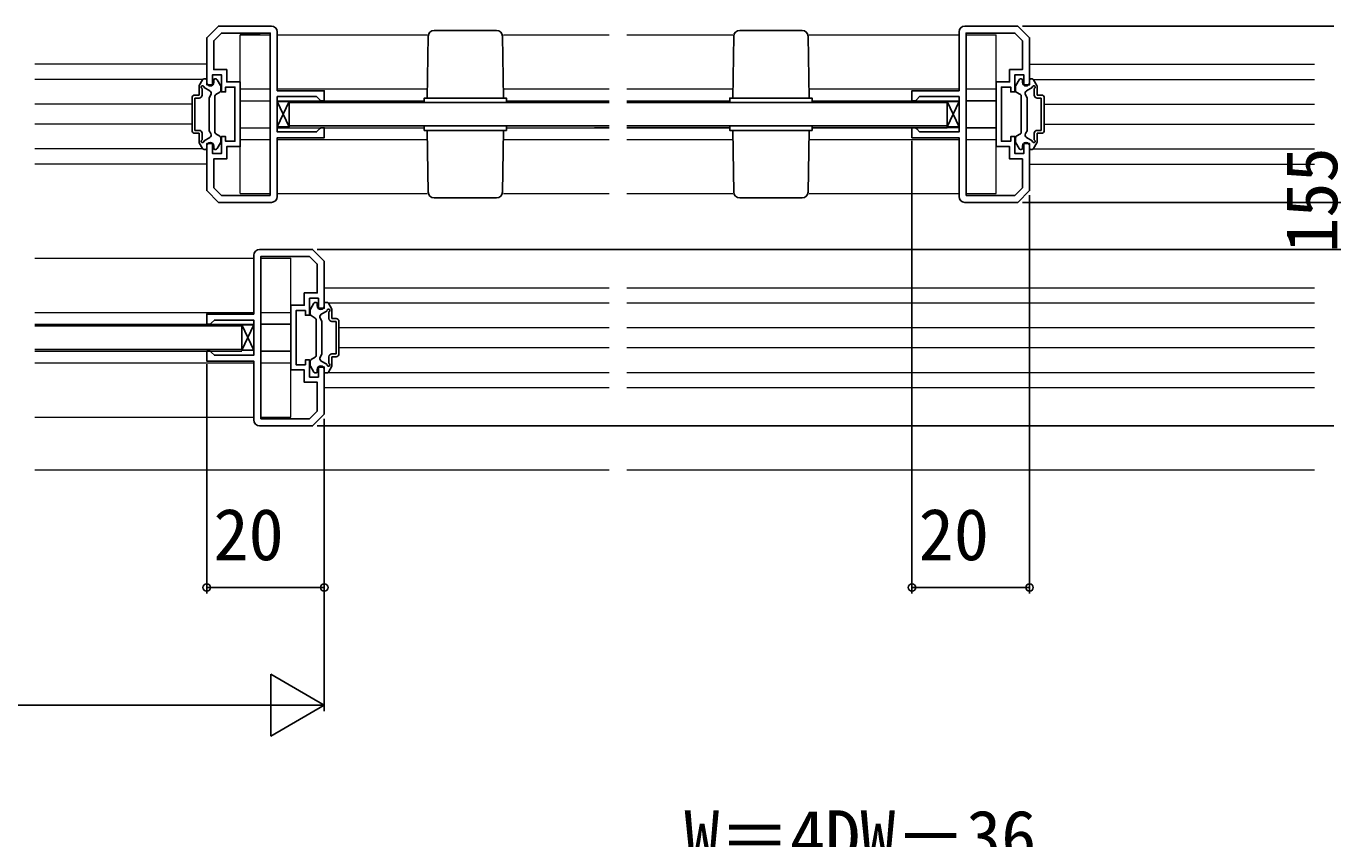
# Model space of a CAD drawing. Units: millimetres, scale not verified. Extents: x -525 to 525, y -783 to 779.
# Drawn here: x 53.9 to 275.1, y 256.7 to 395 of the extents above; entities that cross this region are included whole.
import ezdxf
from ezdxf.enums import TextEntityAlignment as Align

# ---------------------------------------------------------------- set-up
doc = ezdxf.new("R2010")
doc.units = ezdxf.units.MM
doc.header["$LTSCALE"] = 4
for name, color, linetype in [('0-2_YKK_11', 7, 'Continuous'), ('0-4_YKK_13', 4, 'Continuous'), ('0-6_YKK_D', 6, 'Continuous')]:
    doc.layers.add(name, color=color, linetype=linetype)
doc.layers.add('0-3_YKK_12', color=2, linetype='Continuous', lineweight=18)
doc.styles.add('ＭＳ ゴシック', font='')
doc.styles.get('ＭＳ ゴシック').set_extended_font_data('MS Gothic')

msp = doc.modelspace()

# ---------------------------------------------------------------- linework, layer by layer
at = {"layer": '0-2_YKK_11'}
for points in [[(95.619, 394.954), (86.619, 394.954), (84.619, 392.954), (84.619, 384.954), (85.619, 384.954), (85.619, 386.654), (87.119, 386.654), (87.119, 383.754), (87.819, 383.754), (87.819, 384.554), (89.419, 384.554), (89.419, 379.954), (89.419, 375.354), (87.819, 375.354), (87.819, 376.154), (87.119, 376.154), (87.119, 373.254), (85.619, 373.254), (85.619, 374.954), (84.619, 374.954), (84.619, 366.954), (86.619, 364.954), (95.619, 364.954)], [(96.619, 365.954), (96.619, 375.954), (104.619, 375.954), (104.619, 377.654), (104.019, 377.654), (103.819, 377.454), (103.319, 376.954), (96.619, 376.954), (96.619, 382.954), (103.319, 382.954), (103.819, 382.454), (104.019, 382.254), (104.619, 382.254), (104.619, 383.954), (96.619, 383.954), (96.619, 393.954)], [(212.619, 365.954), (212.619, 375.954), (204.619, 375.954), (204.619, 377.654), (205.219, 377.654), (205.419, 377.454), (205.919, 376.954), (212.619, 376.954), (212.619, 382.954), (205.919, 382.954), (205.419, 382.454), (205.219, 382.254), (204.619, 382.254), (204.619, 383.954), (212.619, 383.954), (212.619, 393.954)], [(213.619, 394.954), (222.619, 394.954), (224.619, 392.954), (224.619, 384.954), (223.619, 384.954), (223.619, 386.654), (222.119, 386.654), (222.119, 383.754), (221.419, 383.754), (221.419, 384.554), (219.819, 384.554), (219.819, 379.954), (219.819, 375.354), (221.419, 375.354), (221.419, 376.154), (222.119, 376.154), (222.119, 373.254), (223.619, 373.254), (223.619, 374.954), (224.619, 374.954), (224.619, 366.954), (222.619, 364.954), (213.619, 364.954)], [(93.619, 356.954), (102.619, 356.954), (104.619, 354.954), (104.619, 346.954), (103.619, 346.954), (103.619, 348.654), (102.119, 348.654), (102.119, 345.754), (101.419, 345.754), (101.419, 346.554), (99.819, 346.554), (99.819, 341.954), (99.819, 337.354), (101.419, 337.354), (101.419, 338.154), (102.119, 338.154), (102.119, 335.254), (103.619, 335.254), (103.619, 336.954), (104.619, 336.954), (104.619, 328.954), (102.619, 326.954), (93.619, 326.954)], [(92.619, 327.954), (92.619, 337.954), (84.619, 337.954), (84.619, 339.654), (85.219, 339.654), (85.419, 339.454), (85.919, 338.954), (92.619, 338.954), (92.619, 344.954), (85.919, 344.954), (85.419, 344.454), (85.219, 344.254), (84.619, 344.254), (84.619, 345.954), (92.619, 345.954), (92.619, 355.954)]]:
    msp.add_lwpolyline(points, dxfattribs=at)
for points in [[(95.419, 366.154), (95.419, 393.754), (87.116, 393.754), (85.819, 392.457), (85.819, 387.554), (88.019, 387.554), (88.019, 385.454), (90.319, 385.454), (90.319, 374.454), (88.019, 374.454), (88.019, 372.354), (85.819, 372.354), (85.819, 367.451), (87.116, 366.154)], [(213.819, 366.154), (213.819, 393.754), (222.122, 393.754), (223.419, 392.457), (223.419, 387.554), (221.219, 387.554), (221.219, 385.454), (218.919, 385.454), (218.919, 374.454), (221.219, 374.454), (221.219, 372.354), (223.419, 372.354), (223.419, 367.451), (222.122, 366.154)], [(93.819, 328.154), (93.819, 355.754), (102.122, 355.754), (103.419, 354.457), (103.419, 349.554), (101.219, 349.554), (101.219, 347.454), (98.919, 347.454), (98.919, 336.454), (101.219, 336.454), (101.219, 334.354), (103.419, 334.354), (103.419, 329.451), (102.122, 328.154)]]:
    msp.add_lwpolyline(points, close=True, dxfattribs=at)
for centre, start, end in [((95.619, 393.954), 0.00001, 89.99999), ((213.619, 393.954), 90.00001, 179.99999), ((95.619, 365.954), 270.00001, 359.99999), ((213.619, 365.954), 180.00001, 269.99999), ((93.619, 355.954), 90.00001, 179.99999), ((93.619, 327.954), 180.00001, 269.99999)]:
    msp.add_arc(centre, 1, start, end, dxfattribs=at)
at = {"layer": '0-3_YKK_12'}
for p, q in [((90.319, 366.454), (90.319, 393.454)), ((93.719, 393.454), (90.319, 393.454)), ((90.319, 393.454), (95.419, 393.454)), ((96.619, 393.454), (122.119, 393.454)), ((135.119, 393.454), (153.119, 393.454)), ((156.119, 393.454), (174.119, 393.454)), ((187.119, 393.454), (212.619, 393.454)), ((213.819, 393.454), (218.919, 393.454)), ((218.919, 366.454), (218.919, 393.454)), ((84.619, 388.451), (55.369, 388.451)), ((224.619, 388.451), (273.119, 388.451)), ((83.961, 385.854), (55.369, 385.854)), ((225.277, 385.854), (273.119, 385.854)), ((90.319, 384.254), (95.419, 384.254)), ((96.619, 384.254), (122.119, 384.254)), ((135.119, 384.254), (153.119, 384.254)), ((156.119, 384.254), (174.119, 384.254)), ((187.119, 384.254), (212.619, 384.254)), ((213.819, 384.254), (218.919, 384.254)), ((82.119, 381.654), (55.369, 381.654)), ((90.319, 382.254), (95.419, 382.254)), ((96.619, 382.254), (121.619, 382.254)), ((104.019, 382.254), (104.12, 382.254)), ((135.619, 382.254), (153.119, 382.254)), ((156.119, 382.254), (173.619, 382.254)), ((187.619, 382.254), (212.619, 382.254)), ((218.919, 382.254), (213.819, 382.254)), ((213.819, 382.254), (218.919, 382.254)), ((218.919, 382.254), (213.819, 382.254)), ((227.119, 381.654), (273.119, 381.654)), ((82.119, 378.254), (55.369, 378.254)), ((227.119, 378.254), (273.119, 378.254)), ((90.319, 377.654), (95.419, 377.654)), ((96.619, 377.654), (121.619, 377.654)), ((135.619, 377.654), (153.119, 377.654)), ((153.119, 377.654), (150.619, 377.654)), ((153.119, 377.654), (152.619, 377.654)), ((173.619, 377.654), (156.119, 377.654)), ((173.619, 377.654), (156.119, 377.654)), ((156.119, 377.654), (173.619, 377.654)), ((210.619, 377.654), (187.619, 377.654)), ((187.619, 377.654), (210.619, 377.654)), ((212.619, 377.654), (187.619, 377.654)), ((218.919, 377.654), (213.819, 377.654)), ((83.961, 374.054), (55.369, 374.054)), ((90.319, 375.654), (95.419, 375.654)), ((96.619, 375.654), (122.119, 375.654)), ((135.119, 375.654), (153.119, 375.654)), ((156.119, 375.654), (174.119, 375.654)), ((187.119, 375.654), (212.619, 375.654)), ((213.819, 375.654), (218.919, 375.654)), ((225.277, 374.054), (273.119, 374.054)), ((84.619, 371.454), (55.369, 371.454)), ((224.619, 371.454), (273.119, 371.454)), ((90.319, 366.454), (95.419, 366.454)), ((96.619, 366.454), (122.119, 366.454)), ((135.119, 366.454), (153.119, 366.454)), ((156.119, 366.454), (174.119, 366.454)), ((187.119, 366.454), (212.619, 366.454)), ((213.819, 366.454), (218.919, 366.454)), ((55.369, 355.454), (92.619, 355.454)), ((93.819, 355.454), (98.919, 355.454)), ((98.919, 328.454), (98.919, 355.454)), ((104.619, 350.454), (153.119, 350.454)), ((156.119, 350.454), (273.119, 350.454)), ((105.277, 347.854), (153.119, 347.854)), ((156.119, 347.854), (273.119, 347.854)), ((55.369, 346.254), (92.619, 346.254)), ((93.819, 346.254), (98.919, 346.254)), ((55.369, 344.254), (92.619, 344.254)), ((98.919, 344.254), (93.819, 344.254)), ((93.819, 344.254), (98.919, 344.254)), ((98.919, 344.254), (93.819, 344.254)), ((107.119, 343.654), (153.119, 343.654)), ((156.119, 343.654), (273.119, 343.654)), ((55.369, 339.654), (90.619, 339.654)), ((98.919, 339.654), (93.819, 339.654)), ((107.119, 340.254), (153.119, 340.254)), ((156.119, 340.254), (273.119, 340.254)), ((55.369, 337.654), (92.619, 337.654)), ((93.819, 337.654), (98.919, 337.654)), ((105.277, 336.054), (153.119, 336.054)), ((156.119, 336.054), (273.119, 336.054)), ((104.619, 333.454), (153.119, 333.454)), ((156.119, 333.454), (273.119, 333.454)), ((55.369, 328.454), (92.619, 328.454)), ((93.819, 328.454), (98.919, 328.454)), ((55.369, 319.454), (153.119, 319.454)), ((156.119, 319.454), (273.119, 319.454))]:
    msp.add_line(p, q, dxfattribs=at)
for points in [[(218.919, 377.654), (213.819, 377.654), (218.919, 377.654)], [(98.919, 339.654), (93.819, 339.654), (98.919, 339.654)]]:
    msp.add_lwpolyline(points, dxfattribs=at)
at = {"layer": '0-4_YKK_13'}
for p, q in [((133.936, 394.204), (123.303, 394.204)), ((175.303, 394.204), (185.936, 394.204)), ((122.303, 393.222), (122.119, 382.704)), ((135.119, 382.704), (134.935, 393.222)), ((174.119, 382.704), (174.303, 393.222)), ((186.935, 393.222), (187.119, 382.704)), ((83.359, 384.824), (83.925, 385.804)), ((83.359, 384.824), (83.925, 385.804)), ((84.185, 385.954), (84.419, 385.954)), ((84.185, 385.954), (84.419, 385.954)), ((84.619, 385.354), (84.619, 385.754)), ((84.619, 385.354), (84.619, 385.754)), ((85.819, 385.354), (85.819, 385.754)), ((85.819, 385.354), (85.819, 385.754)), ((86.153, 385.954), (86.019, 385.954)), ((86.153, 385.954), (86.019, 385.954)), ((86.979, 384.824), (86.413, 385.804)), ((86.979, 384.824), (86.413, 385.804)), ((222.259, 384.824), (222.825, 385.804)), ((223.085, 385.954), (223.219, 385.954)), ((223.419, 385.354), (223.419, 385.754)), ((224.619, 385.354), (224.619, 385.754)), ((225.053, 385.954), (224.819, 385.954)), ((225.879, 384.824), (225.313, 385.804)), ((82.119, 377.204), (82.119, 382.704)), ((82.119, 377.204), (82.119, 382.704)), ((83.319, 383.204), (82.619, 383.204)), ((83.319, 383.204), (82.619, 383.204)), ((83.319, 382.704), (82.619, 382.704)), ((82.619, 377.204), (82.619, 382.704)), ((83.319, 382.704), (82.619, 382.704)), ((82.619, 377.204), (82.619, 382.704)), ((83.319, 383.204), (83.319, 384.674)), ((83.319, 383.204), (83.319, 384.674)), ((83.819, 383.204), (83.819, 384.325)), ((83.819, 383.204), (83.819, 384.325)), ((85.121, 383.93), (84.159, 384.485)), ((85.121, 383.93), (84.159, 384.485)), ((85.019, 382.754), (85.304, 383.247)), ((85.019, 382.754), (85.304, 383.247)), ((85.019, 377.154), (85.019, 382.754)), ((85.019, 377.154), (85.019, 382.754)), ((86.019, 383.031), (86.019, 376.877)), ((86.019, 383.031), (86.019, 376.877)), ((86.869, 383.695), (86.169, 383.291)), ((86.869, 383.695), (86.169, 383.291)), ((87.019, 383.955), (87.019, 384.674)), ((87.019, 383.955), (87.019, 384.674)), ((222.219, 383.955), (222.219, 384.674)), ((222.369, 383.695), (223.069, 383.291)), ((223.219, 383.031), (223.219, 376.877)), ((224.219, 382.754), (223.935, 383.247)), ((224.118, 383.93), (225.079, 384.485)), ((224.219, 377.154), (224.219, 382.754)), ((225.419, 383.204), (225.419, 384.325)), ((225.919, 383.204), (225.919, 384.674)), ((225.919, 383.204), (226.619, 383.204)), ((225.919, 382.704), (226.619, 382.704)), ((226.619, 377.204), (226.619, 382.704)), ((227.119, 377.204), (227.119, 382.704)), ((96.619, 377.803), (98.619, 382.105)), ((96.619, 382.105), (98.619, 377.803)), ((153.119, 381.954), (152.565, 381.954)), ((210.619, 381.954), (156.119, 381.954)), ((210.619, 377.803), (212.619, 382.105)), ((210.619, 382.105), (212.619, 377.803)), ((83.319, 377.204), (82.619, 377.204)), ((83.319, 377.204), (82.619, 377.204)), ((83.319, 376.704), (82.619, 376.704)), ((83.319, 376.704), (82.619, 376.704)), ((83.319, 375.235), (83.319, 376.704)), ((83.319, 375.235), (83.319, 376.704)), ((83.819, 375.583), (83.819, 376.704)), ((83.819, 375.583), (83.819, 376.704)), ((85.019, 377.154), (85.304, 376.661)), ((85.019, 377.154), (85.304, 376.661)), ((86.869, 376.214), (86.169, 376.618)), ((86.869, 376.214), (86.169, 376.618)), ((122.303, 366.687), (122.119, 377.204)), ((135.119, 377.204), (134.935, 366.687)), ((152.565, 377.954), (153.119, 377.954)), ((156.119, 377.954), (210.619, 377.954)), ((174.119, 377.204), (174.303, 366.687)), ((186.935, 366.687), (187.119, 377.204)), ((222.369, 376.214), (223.069, 376.618)), ((224.219, 377.154), (223.935, 376.661)), ((225.419, 375.583), (225.419, 376.704)), ((225.919, 377.204), (226.619, 377.204)), ((225.919, 376.704), (226.619, 376.704)), ((225.919, 375.235), (225.919, 376.704)), ((83.359, 375.085), (83.925, 374.104)), ((83.359, 375.085), (83.925, 374.104)), ((85.121, 375.978), (84.159, 375.423)), ((85.121, 375.978), (84.159, 375.423)), ((84.185, 373.954), (84.419, 373.954)), ((84.185, 373.954), (84.419, 373.954)), ((84.619, 374.554), (84.619, 374.154)), ((84.619, 374.554), (84.619, 374.154)), ((85.819, 374.554), (85.819, 374.154)), ((85.819, 374.554), (85.819, 374.154)), ((86.153, 373.954), (86.019, 373.954)), ((86.153, 373.954), (86.019, 373.954)), ((86.979, 375.085), (86.413, 374.104)), ((86.979, 375.085), (86.413, 374.104)), ((87.019, 375.954), (87.019, 375.235)), ((87.019, 375.954), (87.019, 375.235)), ((222.219, 375.954), (222.219, 375.235)), ((222.259, 375.085), (222.825, 374.104)), ((223.085, 373.954), (223.219, 373.954)), ((223.419, 374.554), (223.419, 374.154)), ((224.118, 375.978), (225.079, 375.423)), ((224.619, 374.554), (224.619, 374.154)), ((225.053, 373.954), (224.819, 373.954)), ((225.879, 375.085), (225.313, 374.104)), ((133.936, 365.704), (123.303, 365.704)), ((175.303, 365.704), (185.936, 365.704)), ((102.259, 346.824), (102.825, 347.804)), ((103.085, 347.954), (103.219, 347.954)), ((103.419, 347.354), (103.419, 347.754)), ((104.619, 347.354), (104.619, 347.754)), ((105.053, 347.954), (104.819, 347.954)), ((105.879, 346.824), (105.313, 347.804)), ((102.219, 345.955), (102.219, 346.674)), ((102.369, 345.695), (103.069, 345.291)), ((104.219, 344.754), (103.935, 345.247)), ((104.118, 345.93), (105.079, 346.485)), ((105.419, 345.204), (105.419, 346.325)), ((105.919, 345.204), (105.919, 346.674)), ((105.919, 345.204), (106.619, 345.204)), ((90.619, 343.954), (55.369, 343.954)), ((90.619, 339.803), (92.619, 344.105)), ((90.619, 344.105), (92.619, 339.803)), ((103.219, 345.031), (103.219, 338.877)), ((104.219, 339.154), (104.219, 344.754)), ((105.919, 344.704), (106.619, 344.704)), ((106.619, 339.204), (106.619, 344.704)), ((107.119, 339.204), (107.119, 344.704)), ((55.369, 339.954), (90.619, 339.954)), ((102.369, 338.214), (103.069, 338.618)), ((104.219, 339.154), (103.935, 338.661)), ((105.419, 337.583), (105.419, 338.704)), ((105.919, 339.204), (106.619, 339.204)), ((105.919, 338.704), (106.619, 338.704)), ((105.919, 337.235), (105.919, 338.704)), ((102.219, 337.954), (102.219, 337.235)), ((102.259, 337.085), (102.825, 336.104)), ((103.419, 336.554), (103.419, 336.154)), ((104.118, 337.978), (105.079, 337.423)), ((104.619, 336.554), (104.619, 336.154)), ((105.879, 337.085), (105.313, 336.104)), ((103.085, 335.954), (103.219, 335.954)), ((105.053, 335.954), (104.819, 335.954))]:
    msp.add_line(p, q, dxfattribs=at)
for points in [[(135.619, 381.954), (121.619, 381.954), (121.619, 382.704), (135.619, 382.704)], [(173.619, 381.954), (187.619, 381.954), (187.619, 382.704), (173.619, 382.704)], [(98.619, 382.105), (96.619, 382.105), (96.619, 377.803), (98.619, 377.803)], [(212.619, 382.105), (210.619, 382.105), (210.619, 377.803), (212.619, 377.803)], [(135.619, 377.954), (121.619, 377.954), (121.619, 377.204), (135.619, 377.204)], [(173.619, 377.954), (187.619, 377.954), (187.619, 377.204), (173.619, 377.204)], [(92.619, 344.105), (90.619, 344.105), (90.619, 339.803), (92.619, 339.803)]]:
    msp.add_lwpolyline(points, close=True, dxfattribs=at)
for points in [[(153.119, 381.954), (98.619, 381.954), (98.619, 377.954), (153.119, 377.954)], [(156.119, 377.954), (210.619, 377.954), (210.619, 381.954), (156.119, 381.954)]]:
    msp.add_lwpolyline(points, dxfattribs=at)
for centre, radius, start, end in [((123.303, 393.204), 1, 90, 179), ((133.936, 393.204), 1, 1, 90), ((175.303, 393.204), 1, 90, 179), ((185.936, 393.204), 1, 1, 90), ((84.185, 385.654), 0.3, 90, 150), ((84.185, 385.654), 0.3, 90, 150), ((84.419, 385.754), 0.2, 0, 90), ((84.419, 385.754), 0.2, 0, 90), ((85.219, 385.354), 0.6, 180, 0), ((85.219, 385.354), 0.6, 180, 0), ((86.019, 385.754), 0.2, 90, 180), ((86.019, 385.754), 0.2, 90, 180), ((86.153, 385.654), 0.3, 30, 90), ((86.153, 385.654), 0.3, 30, 90), ((223.085, 385.654), 0.3, 90, 150), ((223.219, 385.754), 0.2, 0, 90), ((224.019, 385.354), 0.6, 180, 0), ((224.819, 385.754), 0.2, 90, 180), ((225.053, 385.654), 0.3, 30, 90), ((82.619, 382.704), 0.5, 90, 180), ((82.619, 382.704), 0.5, 90, 180), ((83.619, 384.674), 0.3, 150, 180), ((83.619, 384.674), 0.3, 150, 180), ((83.319, 383.204), 0.5, 270, 0), ((83.319, 383.204), 0.5, 270, 0), ((83.919, 384.554), 0.25, 343.95468, 246.42182), ((83.919, 384.554), 0.25, 343.95468, 246.42182), ((84.871, 383.497), 0.5, 330, 60), ((84.871, 383.497), 0.5, 330, 60), ((86.319, 383.031), 0.3, 120, 180), ((86.319, 383.031), 0.3, 120, 180), ((86.719, 383.955), 0.3, 300, 0), ((86.719, 383.955), 0.3, 300, 0), ((86.719, 384.674), 0.3, 0, 30), ((86.719, 384.674), 0.3, 0, 30), ((222.519, 384.674), 0.3, 150, 180), ((222.519, 383.955), 0.3, 180, 240), ((222.919, 383.031), 0.3, 0, 60), ((224.368, 383.497), 0.5, 120, 210), ((225.319, 384.554), 0.25, 293.57818, 196.04532), ((225.919, 383.204), 0.5, 180, 270), ((225.619, 384.674), 0.3, 0, 30), ((226.619, 382.704), 0.5, 0, 90), ((82.619, 377.204), 0.5, 180, 270), ((82.619, 377.204), 0.5, 180, 270), ((83.319, 376.704), 0.5, 0, 90), ((83.319, 376.704), 0.5, 0, 90), ((84.871, 376.411), 0.5, 300, 30), ((84.871, 376.411), 0.5, 300, 30), ((86.319, 376.877), 0.3, 180, 240), ((86.319, 376.877), 0.3, 180, 240), ((86.719, 375.954), 0.3, 0, 60), ((86.719, 375.954), 0.3, 0, 60), ((222.519, 375.954), 0.3, 120, 180), ((222.919, 376.877), 0.3, 300, 0), ((224.368, 376.411), 0.5, 150, 240), ((225.919, 376.704), 0.5, 90, 180), ((226.619, 377.204), 0.5, 270, 0), ((83.619, 375.235), 0.3, 180, 210), ((83.619, 375.235), 0.3, 180, 210), ((83.919, 375.354), 0.25, 113.57818, 16.04532), ((83.919, 375.354), 0.25, 113.57818, 16.04532), ((84.185, 374.254), 0.3, 210, 270), ((84.185, 374.254), 0.3, 210, 270), ((84.419, 374.154), 0.2, 270, 0), ((84.419, 374.154), 0.2, 270, 0), ((85.219, 374.554), 0.6, 0, 180), ((85.219, 374.554), 0.6, 0, 180), ((86.019, 374.154), 0.2, 180, 270), ((86.019, 374.154), 0.2, 180, 270), ((86.153, 374.254), 0.3, 270, 330), ((86.153, 374.254), 0.3, 270, 330), ((86.719, 375.235), 0.3, 330, 0), ((86.719, 375.235), 0.3, 330, 0), ((222.519, 375.235), 0.3, 180, 210), ((223.085, 374.254), 0.3, 210, 270), ((223.219, 374.154), 0.2, 270, 0), ((224.019, 374.554), 0.6, 0, 180), ((224.819, 374.154), 0.2, 180, 270), ((225.053, 374.254), 0.3, 270, 330), ((225.319, 375.354), 0.25, 163.95468, 66.42182), ((225.619, 375.235), 0.3, 330, 0), ((123.303, 366.704), 1, 181, 270), ((133.936, 366.704), 1, 270, 359), ((175.303, 366.704), 1, 181, 270), ((185.936, 366.704), 1, 270, 359), ((103.085, 347.654), 0.3, 90, 150), ((103.219, 347.754), 0.2, 0, 90), ((104.019, 347.354), 0.6, 180, 0), ((104.819, 347.754), 0.2, 90, 180), ((105.053, 347.654), 0.3, 30, 90), ((102.519, 346.674), 0.3, 150, 180), ((102.519, 345.955), 0.3, 180, 240), ((102.919, 345.031), 0.3, 0, 60), ((104.368, 345.497), 0.5, 120, 210), ((105.319, 346.554), 0.25, 293.57818, 196.04532), ((105.919, 345.204), 0.5, 180, 270), ((105.619, 346.674), 0.3, 0, 30), ((106.619, 344.704), 0.5, 0, 90), ((102.919, 338.877), 0.3, 300, 0), ((104.368, 338.411), 0.5, 150, 240), ((105.919, 338.704), 0.5, 90, 180), ((106.619, 339.204), 0.5, 270, 0), ((102.519, 337.954), 0.3, 120, 180), ((102.519, 337.235), 0.3, 180, 210), ((104.019, 336.554), 0.6, 0, 180), ((105.319, 337.354), 0.25, 163.95468, 66.42182), ((105.619, 337.235), 0.3, 330, 0), ((103.085, 336.254), 0.3, 210, 270), ((103.219, 336.154), 0.2, 270, 0), ((104.819, 336.154), 0.2, 180, 270), ((105.053, 336.254), 0.3, 270, 330)]:
    msp.add_arc(centre, radius, start, end, dxfattribs=at)
at = {"layer": '0-6_YKK_D'}
for p, q in [((223.412, 394.954), (365.619, 394.954)), ((223.412, 394.954), (365.619, 394.954)), ((204.619, 375.454), (204.619, 298.454)), ((224.619, 366.161), (224.619, 298.454)), ((223.412, 364.954), (365.619, 364.954)), ((223.412, 364.954), (365.619, 364.954)), ((103.412, 356.954), (365.619, 356.954)), ((103.412, 356.954), (365.619, 356.954)), ((84.619, 337.454), (84.619, 298.454)), ((104.619, 328.161), (104.619, 298.454)), ((104.619, 328.161), (104.619, 278.454)), ((103.412, 326.954), (365.619, 326.954)), ((104.619, 299.454), (84.619, 299.454)), ((224.619, 299.454), (204.619, 299.454)), ((104.619, 279.454), (95.526, 284.704)), ((95.526, 284.704), (95.526, 274.204)), ((-24.881, 279.454), (94.119, 279.454)), ((104.619, 279.454), (86.433, 279.454)), ((104.619, 279.454), (95.526, 274.204))]:
    msp.add_line(p, q, dxfattribs=at)
for centre in [(84.619, 299.454), (104.619, 299.454), (204.619, 299.454), (224.619, 299.454)]:
    msp.add_circle(centre, 0.637, dxfattribs=at)

# ---------------------------------------------------------------- texts
at = {"layer": '0-6_YKK_D', "style": 'ＭＳ ゴシック'}
msp.add_text('155', height=8.798, rotation=90, dxfattribs=at).set_placement((279.619, 356.386), align=Align.BOTTOM_LEFT)
for s, p in [('20', (85.755, 301.454)), ('20', (205.755, 301.454)), ('W＝4DW－36', (165.869, 250.142))]:
    msp.add_text(s, height=8.798, dxfattribs=at).set_placement(p, align=Align.BOTTOM_LEFT)

doc.saveas('drawing.dxf')
